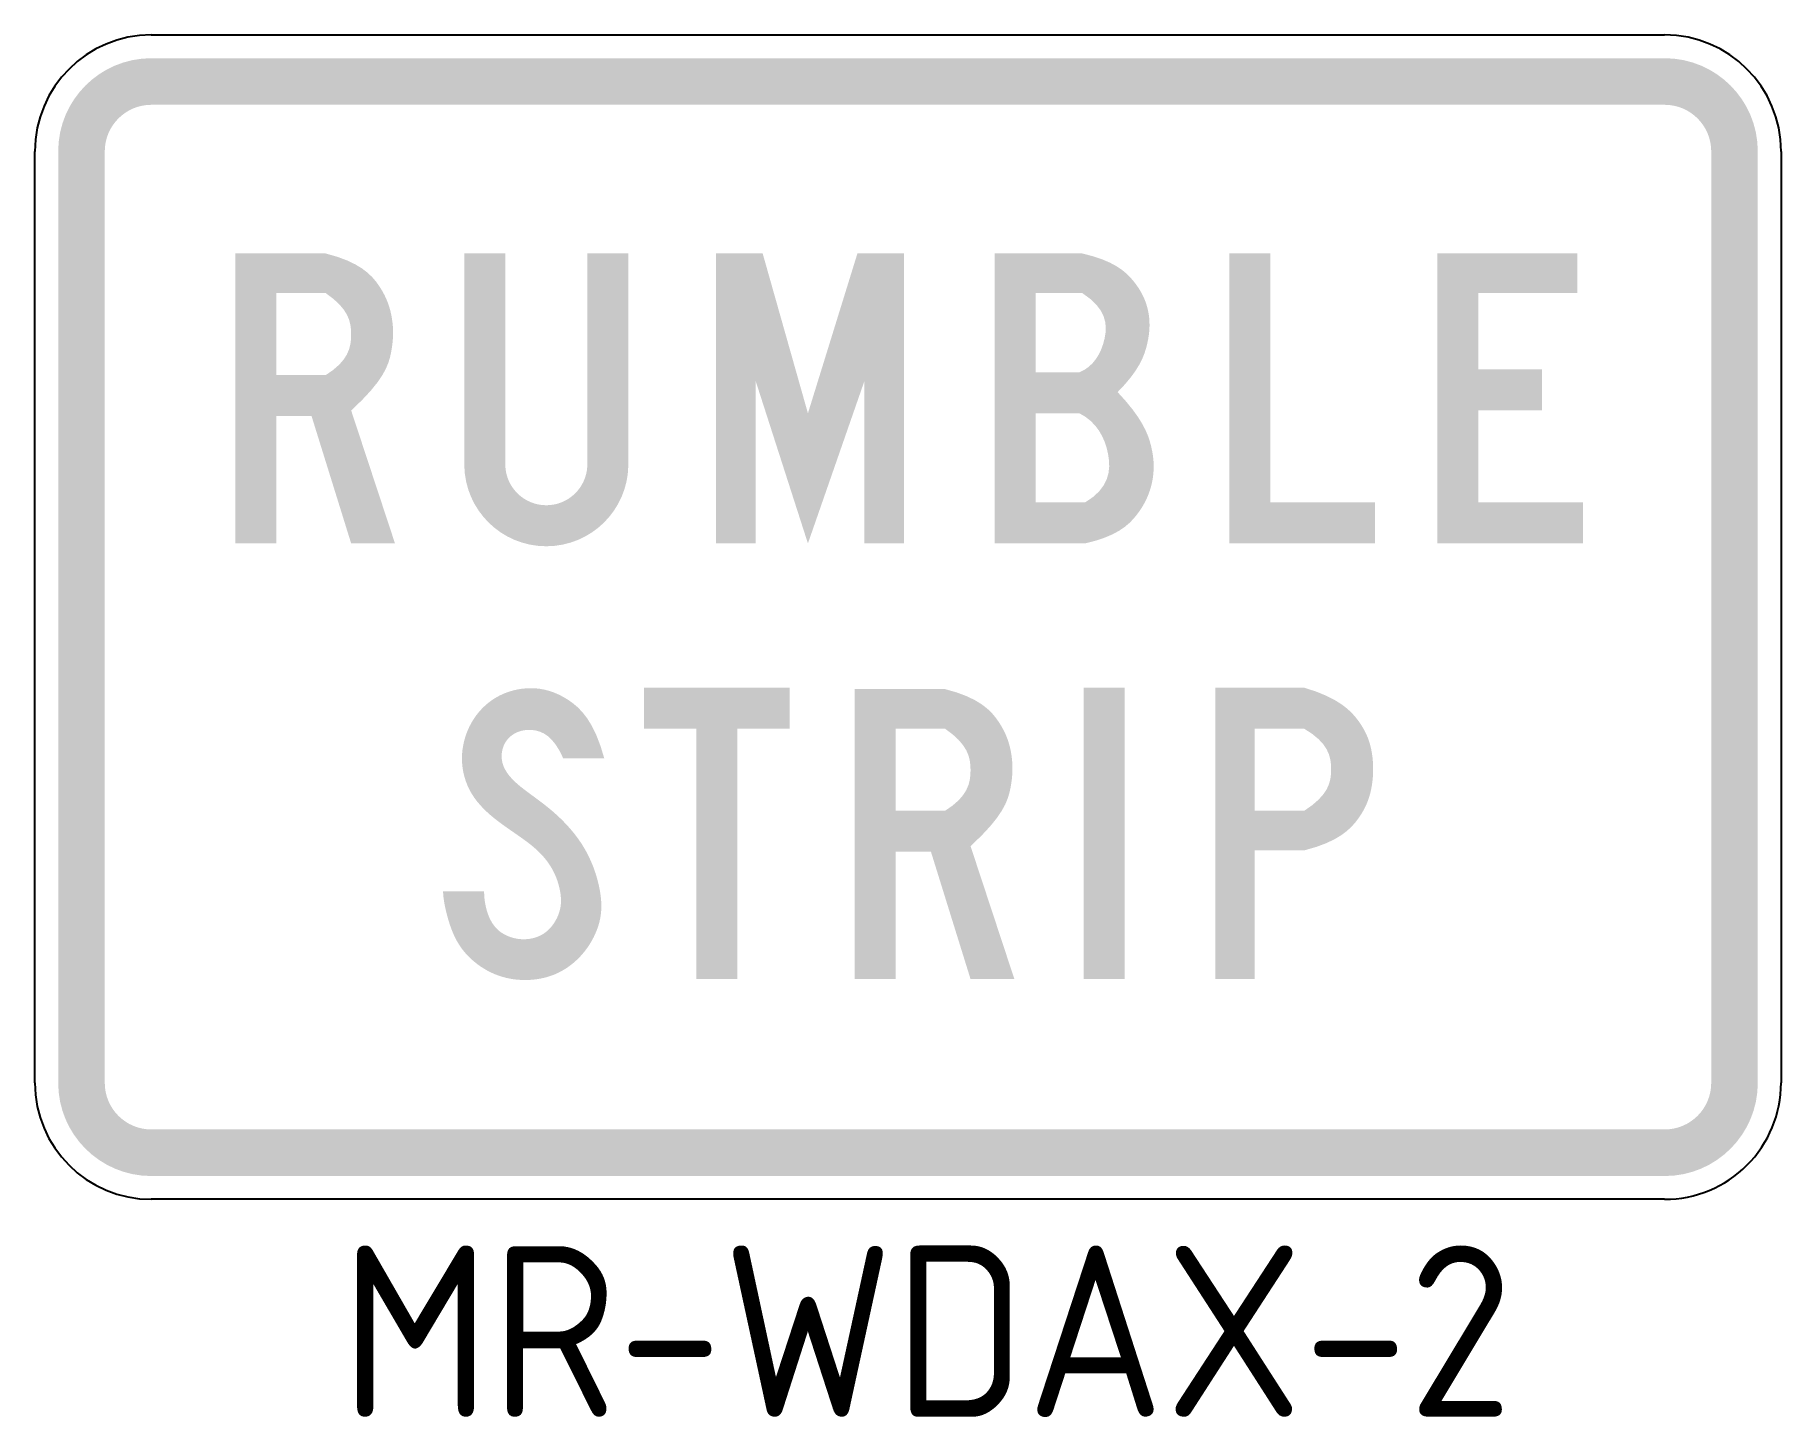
# Model space of a CAD drawing. Extents: x 0.6 to 26.1, y 0.3 to 20.5.
import ezdxf
from ezdxf.enums import TextEntityAlignment as Align

# ---------------------------------------------------------------- set-up
doc = ezdxf.new("R2010")
doc.units = 0
doc.layers.add('L25', color=1, linetype='CONTINUOUS')
doc.layers.add('T25', color=1, linetype='CONTINUOUS')
doc.styles.add('ISO', font='iso.shx')

msp = doc.modelspace()

# ---------------------------------------------------------------- hatches: boundary and pattern name
at = {"layer": 'L25'}
h = msp.add_hatch(color=256, dxfattribs=at)
edge = h.paths.add_edge_path(flags=16)
edge.add_line((1.590324941026068, 5.179324336070948), (1.590324941026068, 18.77932433607094))
edge.add_arc((2.270324941026075, 18.77932433607094), 0.68, 90, 180, ccw=False)
edge.add_line((2.270324941026075, 19.45932433607095), (24.37032494102607, 19.45932433607095))
edge.add_arc((24.37032494102607, 18.77932433607094), 0.68, 0, 90, ccw=False)
edge.add_line((25.05032494102608, 18.77932433607094), (25.05032494102608, 5.17932433607092))
edge.add_arc((24.37032494102607, 5.179324336070948), 0.68, -90, 0, ccw=False)
edge.add_line((24.37032494102607, 4.499324336070941), (2.270324941026075, 4.49932433607097))
edge.add_arc((2.270324941026075, 5.179324336070948), 0.68, 180, 270, ccw=False)
edge = h.paths.add_edge_path()
edge.add_line((0.9103249410260901, 5.179324336070948), (0.9103249410260901, 18.77932433607094))
edge.add_arc((2.270324941026075, 18.77932433607094), 1.36, 90, 180, ccw=False)
edge.add_line((2.270324941026075, 20.13932433607093), (24.37032494102607, 20.13932433607093))
edge.add_arc((24.37032494102607, 18.77932433607094), 1.36, 0, 90, ccw=False)
edge.add_line((25.73032494102608, 18.77932433607094), (25.73032494102608, 5.17932433607092))
edge.add_arc((24.37032494102607, 5.179324336070948), 1.36, -90, 0, ccw=False)
edge.add_line((24.37032494102607, 3.819324336070935), (2.270324941026075, 3.819324336070963))
edge.add_arc((2.270324941026075, 5.179324336070948), 1.36, 180, 270, ccw=False)
h = msp.add_hatch(color=256, dxfattribs=at)
h.paths.add_polyline_path([(22.57686161384356, 14.99641565113313), (21.64755984407873, 14.99641565113313), (21.64755984407873, 13.65409087258402), (23.17574497658086, 13.65409087258402), (23.17574497658086, 13.05520750984672), (21.04867648134143, 13.05520750984672), (21.04867648134143, 17.28869334988627), (23.09314037482397, 17.28869334988627), (23.09314037482397, 16.7104611375882), (21.64755984407873, 16.7104611375882), (21.64755984407873, 15.59529901387046), (22.57686161384356, 15.59529901387046)])
h.paths.add_polyline_path([(20.14002586201588, 13.65409087258402), (20.14002586201588, 13.05520750984672), (18.0129573667765, 13.05520750984672), (18.0129573667765, 17.28869334988627), (18.6118407295138, 17.28869334988627), (18.6118407295138, 13.65409087258402)])
h.paths.add_polyline_path([(13.26319276575651, 17.28869334988627), (13.26319276575651, 13.05520750984672), (12.68496055345844, 13.05520750984672), (12.68496055345844, 15.43008981035672), (11.85891453588974, 13.05520750984672), (11.0948219696387, 15.43008981035672), (11.0948219696387, 13.05520750984672), (10.5165897573406, 13.05520750984672), (10.5165897573406, 17.28869334988627), (11.19807772183478, 17.28869334988627), (11.85891453588974, 14.95511335025472), (12.58170480126233, 17.28869334988627)])
edge = h.paths.add_edge_path()
edge.add_arc((8.038451704634525, 14.21185308488532), 1.197947875917055, 180.9964232252269, 359.0035767747731)
edge.add_line((9.236218430109119, 14.19102078400368), (9.236218430109119, 17.28869334988627))
edge.add_line((9.236218430109119, 17.28869334988627), (8.637335067371822, 17.28869334988627))
edge.add_line((8.637335067371822, 17.28869334988627), (8.637335067371822, 14.19102078400368))
edge.add_arc((8.038451704634525, 14.21204070498646), 0.5992521332808606, 182.0101720105088, 357.98982798949123, ccw=False)
edge.add_line((7.439568341897228, 14.19102078400368), (7.439568341897228, 17.28869334988627))
edge.add_line((7.439568341897228, 17.28869334988627), (6.840684979159931, 17.28869334988627))
edge.add_line((6.840684979159903, 17.28869334988627), (6.840684979159903, 14.19102078400368))
h.paths.add_polyline_path([(5.188592944022531, 14.99641565113313), (5.348548607800524, 15.14969263067891), (5.475046987810288, 15.28558553631979), (5.57238368468029, 15.40607074768766), (5.644854299038997, 15.5131246444144), (5.696754431514904, 15.60872360613189), (5.73237968273645, 15.69484401247198), (5.756025653332131, 15.7734622430666), (5.771987943930412, 15.8465546775476), (5.783869750050656, 15.91584224511826), (5.792504646775626, 15.98202407326735), (5.798033804079125, 16.04554383905517), (5.800598391934756, 16.1068452195419), (5.80033958031629, 16.16637189178775), (5.797398539197445, 16.22456753285297), (5.79191643855188, 16.28187581979773), (5.78403444835331, 16.33874042968228), (5.773792902879961, 16.39556470528862), (5.760828793627979, 16.45259065228598), (5.744678276398105, 16.51001994206536), (5.724877506990964, 16.56805424601777), (5.700962641207269, 16.62689523553416), (5.672469834847675, 16.68674458200564), (5.638935243712922, 16.74780395682316), (5.599895023603608, 16.81027503137773), (5.554461820399354, 16.87417125042879), (5.500054240295242, 16.93875315220924), (5.433667379565293, 17.00309304832047), (5.352296334483412, 17.06626325036387), (5.252936201323621, 17.12733606994078), (5.13258207635991, 17.18538381865258), (4.988229055866242, 17.23947880810064), (4.816872236116637, 17.28869334988627), (3.495198608006717, 17.28869334988627), (3.495198608006717, 13.05520750984672), (4.094081970744014, 13.05520750984672), (4.094081970744014, 14.91381104937628), (4.610360731724455, 14.91381104937628), (5.188592944022531, 13.05520750984672), (5.82877860763827, 13.05520750984672)])
h.paths.add_polyline_path([(4.816872236116637, 16.7104611375882), (4.927710832614594, 16.62712043525414), (5.014348862191639, 16.54710731087172), (5.079690392878206, 16.4698772516852), (5.126639492704868, 16.3948857449389), (5.158100229702114, 16.32158827787705), (5.176976671900462, 16.24944033774395), (5.186172887330429, 16.17789741178387), (5.188592944022531, 16.10641498724107), (5.186172887330429, 16.03452921991629), (5.176976671900491, 15.96209893983576), (5.158100229702143, 15.88906364558221), (5.126639492704896, 15.81536283573837), (5.079690392878234, 15.74093600888688), (5.014348862191639, 15.66572266361044), (4.927710832614594, 15.58966229849176), (4.816872236116637, 15.51269441211358), (4.094081970744014, 15.51269441211358), (4.094081970744014, 16.7104611375882)], flags=16)
h.paths.add_polyline_path([(15.82393542021947, 15.55399671299202), (15.18374975660373, 15.55399671299202), (15.18374975660373, 16.7104611375882), (15.86523772109788, 16.7104611375882), (15.98191470436555, 16.62530539273507), (16.07070053425684, 16.54033115213386), (16.13468078305411, 16.45571992003647), (16.17694102303983, 16.37165320069477), (16.20056682649641, 16.28831249836071), (16.20864376570631, 16.20587931728622), (16.20425741295188, 16.12453516172314), (16.19049334051556, 16.04446153592343), (16.16987244078501, 15.96600128125178), (16.14265688656849, 15.89014258752411), (16.10854417077948, 15.8180349816692), (16.06723178633149, 15.75082799061582), (16.01841722613801, 15.68967114129265), (15.96179798311252, 15.63571396062844), (15.8970715501685, 15.59010597555198)], flags=16)
h.paths.add_polyline_path([(15.86523772109788, 17.28869334988627), (16.02297499957479, 17.24767002776539), (16.15717722672105, 17.20251244212886), (16.27044596348068, 17.1539264428452), (16.36538277079768, 17.10261787978291), (16.44458920961608, 17.04929260281057), (16.51066684087982, 16.99465646179664), (16.56621722553299, 16.9394153066097), (16.61384192451953, 16.88427498711826), (16.65575932314056, 16.82979346083746), (16.69265510412544, 16.77593711586877), (16.72483177456078, 16.72252444796032), (16.75259184153302, 16.66937395286016), (16.7762378121287, 16.61630412631641), (16.79607219343436, 16.56313346407717), (16.81239749253643, 16.5096804618905), (16.82551621652149, 16.45576361550451), (16.83566028748919, 16.40118125352819), (16.84277928759178, 16.34565103601415), (16.84675221399465, 16.28887045587584), (16.84745806386317, 16.23053700602679), (16.84477583436276, 16.17034817938045), (16.83858452265883, 16.10800146885035), (16.82876312591674, 16.04319436734994), (16.81519064130188, 15.9756243677927), (16.79740322461498, 15.90492173929516), (16.77356566619784, 15.83044785578576), (16.74149991502759, 15.75149686739599), (16.69902792008131, 15.6673629242573), (16.64397163033613, 15.5773401765012), (16.57415299476918, 15.48072277425911), (16.48739396235754, 15.37680486766254), (16.38151648207833, 15.26488060684298), (16.50148070901943, 15.13203966158602), (16.59972492714897, 15.01142000262413), (16.67872969457636, 14.9016905987767), (16.74097556941098, 14.80152041886305), (16.78894310976222, 14.70957843170248), (16.8251128737395, 14.62453360611443), (16.85196541945223, 14.54505491091817), (16.87198130500974, 14.46981131493311), (16.88725119049889, 14.39763984647104), (16.89830614391599, 14.32804977181388), (16.9052873352347, 14.26071841673604), (16.90833593442878, 14.19532310701183), (16.9075931114719, 14.13154116841571), (16.90320003633778, 14.06904992672204), (16.89529787900011, 14.00752670770521), (16.88402780943261, 13.94664883713961), (16.8694704961917, 13.88614405864735), (16.85146460216453, 13.82594178724162), (16.82978828882102, 13.76602185578329), (16.80421971763107, 13.7063640971333), (16.77453705006454, 13.64694834415249), (16.74051844759134, 13.58775442970179), (16.70194207168137, 13.5287621866421), (16.65858608380449, 13.46995144783432), (16.60982530264863, 13.41140288183487), (16.55342117577354, 13.35360049998212), (16.48673180795703, 13.29712914931005), (16.40711530397695, 13.24257367685254), (16.31192976861104, 13.19051892964353), (16.1985333066371, 13.14154975471695), (16.06428402283294, 13.0962509991067), (15.90654002197633, 13.05520750984672), (14.58486639386641, 13.05520750984672), (14.58486639386641, 17.28869334988627)])
h.paths.add_polyline_path([(15.82393542021947, 14.95511335025472), (15.18374975660373, 14.95511335025472), (15.18374975660373, 13.65409087258402), (15.90654002197633, 13.65409087258402), (16.02366068230421, 13.73382165701904), (16.11361620626332, 13.81760603641328), (16.17925016046686, 13.90465749234187), (16.22340611152808, 13.99418950637988), (16.24892762606015, 14.08541556010232), (16.25865827067628, 14.17754913508432), (16.25544161198971, 14.26980371290094), (16.24212121661361, 14.36139277512723), (16.22097597126643, 14.45148946906002), (16.19202604308725, 14.53910560488345), (16.1547269193203, 14.62321265850332), (16.10853408720993, 14.70278210582552), (16.05290303400039, 14.77678542275589), (15.98728924693594, 14.84419408520031), (15.91114821326087, 14.90397956906463)], flags=16)
h = msp.add_hatch(color=256, dxfattribs=at)
h.paths.add_polyline_path([(15.88588887153711, 10.94879016504655), (16.4847722342744, 10.94879016504655), (16.4847722342744, 6.694653174567776), (15.88588887153711, 6.694653174567776)])
h.paths.add_polyline_path([(9.463381084940522, 10.94879016504655), (11.59044958017989, 10.94879016504655), (11.59044958017989, 10.34990680230925), (10.82635701392886, 10.34990680230925), (10.82635701392886, 6.694653174567776), (10.22747365119156, 6.694653174567776), (10.22747365119156, 10.34990680230925), (9.463381084940522, 10.34990680230925)])
h.paths.add_polyline_path([(19.10746834005499, 8.573907864536551), (18.38467807468243, 8.573907864536551), (18.38467807468243, 6.694653174567776), (17.80644586238429, 6.694653174567776), (17.80644586238429, 10.94879016504655), (19.10746834005499, 10.94879016504655), (19.27927892043442, 10.89276585262454), (19.42487221998277, 10.8335954665028), (19.5470716381742, 10.77200502368896), (19.64870057448286, 10.70872054119064), (19.73258242838273, 10.6444680360155), (19.80154059934807, 10.57997352517117), (19.85839848685293, 10.51596302566523), (19.90597949037141, 10.45316255450535), (19.94672383373472, 10.39212334682691), (19.98153903820241, 10.33269751027657), (20.01094944939109, 10.27456237062867), (20.03547941291737, 10.2173952536576), (20.05565327439786, 10.16087348513778), (20.07199537944922, 10.10467439084354), (20.08503007368802, 10.04847529654933), (20.09528170273092, 9.991953528029484), (20.10318722125845, 9.934860357235124), (20.10883402020664, 9.877242840824152), (20.1122220995756, 9.81922198163113), (20.11335145936522, 9.760918782490734), (20.1122220995756, 9.702454246237522), (20.10883402020664, 9.643949375706114), (20.10318722125845, 9.5855251737311), (20.09528170273092, 9.527302643147095), (20.08503007368802, 9.469342285371397), (20.07199537944916, 9.411462596152091), (20.05565327439786, 9.35342156982), (20.03547941291737, 9.294977200705887), (20.01094944939109, 9.235887483140573), (19.98153903820241, 9.175910411454794), (19.94672383373472, 9.11480397997937), (19.90597949037141, 9.052326183045096), (19.85839848685293, 8.988429963994065), (19.80154059934807, 8.923848062213608), (19.73258242838278, 8.859508166102358), (19.64870057448286, 8.796337964058978), (19.5470716381742, 8.735265144482042), (19.42487221998277, 8.677217395770242), (19.27927892043442, 8.62312240632221)])
h.paths.add_polyline_path([(19.10746834005499, 9.152140076834655), (18.38467807468243, 9.152140076834655), (18.38467807468243, 10.34990680230925), (19.10746834005499, 10.34990680230925), (19.22512342956907, 10.27293891593106), (19.31688391247769, 10.19687855081239), (19.38589586248065, 10.12166520553598), (19.43530535327761, 10.04723837868445), (19.4682584585683, 9.973537568840612), (19.48790125205244, 9.900502274587069), (19.49737980742987, 9.82807199450653), (19.49984019840014, 9.756186227181757), (19.49737980742987, 9.684703802638978), (19.48790125205244, 9.613160876678876), (19.4682584585683, 9.54101293654577), (19.43530535327761, 9.467715469483949), (19.38589586248065, 9.39272396273762), (19.31688391247769, 9.3154939035511), (19.22512342956907, 9.235480779168682)], flags=16)
h.paths.add_polyline_path([(13.86207612849381, 10.92813901460732), (12.54040250038392, 10.92813901460732), (12.54040250038392, 6.694653174567776), (13.13928586312122, 6.694653174567776), (13.13928586312122, 8.55325671409733), (13.65556462410166, 8.55325671409733), (14.23379683639973, 6.694653174567776), (14.87398250001547, 6.694653174567776), (14.23379683639973, 8.635861315854214), (14.3937525001777, 8.789138295399965), (14.52025088018746, 8.925031201040866), (14.61758757705746, 9.045516412408716), (14.69005819141617, 9.152570309135456), (14.74195832389208, 9.24816927085294), (14.77758357511362, 9.334289677193055), (14.8012295457093, 9.412907907787684), (14.81719183630761, 9.486000342268653), (14.82907364242783, 9.555287909839308), (14.83770853915283, 9.621469737988434), (14.8432376964563, 9.684989503776222), (14.84580228431196, 9.746290884262947), (14.84554347269349, 9.805817556508828), (14.84260243157462, 9.864013197574025), (14.83712033092905, 9.921321484518785), (14.82923834073048, 9.978186094403327), (14.81899679525714, 10.03501037000967), (14.80603268600518, 10.09203631700706), (14.78988216877528, 10.14946560678641), (14.77008139936817, 10.20749991073882), (14.74616653358447, 10.26634090025524), (14.71767372722488, 10.3261902467267), (14.6841391360901, 10.38724962154421), (14.64509891598081, 10.44972069609878), (14.59966571277656, 10.51361691514984), (14.54525813267247, 10.5781988169303), (14.47887127194247, 10.64253871304152), (14.39750022686061, 10.70570891508493), (14.29814009370082, 10.76678173466183), (14.17778596873711, 10.82482948337366), (14.03343294824344, 10.87892447282169)])
h.paths.add_polyline_path([(13.86207612849381, 9.152140076834655), (13.13928586312122, 9.152140076834655), (13.13928586312122, 10.34990680230925), (13.86207612849381, 10.34990680230925), (13.9729147249918, 10.26656609997519), (14.05955275456884, 10.18655297559278), (14.12489428525544, 10.10932291640628), (14.17184338508207, 10.03433140965996), (14.20330412207932, 9.961033942598107), (14.22218056427769, 9.888886002465), (14.23137677970766, 9.817343076504898), (14.23379683639973, 9.745860651962147), (14.23137677970763, 9.673974884637346), (14.22218056427766, 9.601544604556835), (14.20330412207932, 9.528509310303292), (14.17184338508207, 9.454808500459421), (14.12489428525544, 9.380381673607928), (14.05955275456884, 9.30516832833149), (13.9729147249918, 9.22910796321284)], flags=16)
h.paths.add_polyline_path([(6.530917722571644, 7.975024501799254), (6.533267194276903, 7.923568046383565), (6.540033269445217, 7.863459888293647), (6.550792438155497, 7.796696574300455), (6.565121190486593, 7.725274651174971), (6.582596016517471, 7.651190665688205), (6.602793406326896, 7.576441164611083), (6.625289849993834, 7.503022694714645), (6.649661837597165, 7.432931802769815), (6.675573250151842, 7.367754970385874), (6.703037532417284, 7.307438418525237), (6.73215552008898, 7.251518302988558), (6.763028048862452, 7.199530779576548), (6.79575595443319, 7.151012004089893), (6.830440072496714, 7.105498132329245), (6.867181238748515, 7.06252532009529), (6.906080288884112, 7.02162972318871), (6.947194363130933, 6.982451694295577), (6.990405819844256, 6.945048373643289), (7.035553321911237, 6.909581098344688), (7.082475532219092, 6.876211205512561), (7.131011113655006, 6.845100032259722), (7.180998729106193, 6.816408915699014), (7.23227704145981, 6.790299192943166), (7.284684713603099, 6.76693220110505), (7.338067130802898, 6.746435665398934), (7.392296567844937, 6.728802863445139), (7.447252021894627, 6.71399346096544), (7.502812490117321, 6.701967123681669), (7.558856969678459, 6.692683517315601), (7.615264457743365, 6.686102307589039), (7.671913951477507, 6.682183160223786), (7.728684448046266, 6.680885740941648), (7.785448222235317, 6.682183160223786), (7.842050659311553, 6.686102307589039), (7.898330422162189, 6.692683517315601), (7.954126173674382, 6.701967123681669), (8.009276576735374, 6.71399346096544), (8.063620294232322, 6.728802863445139), (8.116995989052441, 6.746435665398934), (8.169242324082916, 6.76693220110505), (8.220211406970321, 6.790305915322875), (8.269809124398876, 6.8164626947366), (8.317954807812185, 6.845281536511635), (8.36456778865383, 6.87664143781339), (8.409567398367415, 6.910421395807219), (8.45287296839652, 6.946500407658561), (8.49440383018478, 6.98475747053277), (8.534079315175745, 7.025071581595256), (8.571818754813023, 7.067321738011429), (8.607541480540249, 7.111386936946673), (8.641166823800972, 7.157146175566396), (8.67261411603883, 7.204478451035953), (8.70180268869737, 7.253262760520784), (8.728651873220258, 7.303378101186269), (8.753081001051015, 7.354703470197819), (8.775009403633277, 7.407117864720789), (8.794322800512134, 7.460601117616108), (8.810772463638699, 7.515536404526671), (8.824076053065511, 7.572407736790922), (8.833951228845194, 7.631699125747275), (8.840115651030374, 7.693894582734117), (8.842286979673531, 7.75947811908992), (8.840182874827349, 7.828933746153069), (8.833520996544394, 7.902745475262009), (8.82206606153514, 7.981155312085889), (8.80577101314168, 8.063437239617144), (8.784635851364044, 8.148623235178917), (8.758660576202232, 8.235745276094377), (8.727845187656214, 8.323835339686667), (8.692189685725992, 8.411925403278957), (8.651694070411594, 8.499047444194389), (8.606358341713019, 8.584233439756161), (8.556276612946021, 8.666663259640814), (8.501919450689684, 8.746108342938584), (8.443851534838757, 8.822488021092994), (8.382637545288162, 8.895721625547708), (8.318842161932622, 8.965728487746276), (8.25303006466703, 9.032427939132305), (8.185765933386165, 9.09573931114943), (8.117614447984863, 9.155581935241173), (8.04916045549703, 9.21195581140762), (7.981069471513052, 9.265183613874314), (7.914027178762296, 9.315668685423304), (7.848719259974217, 9.363814368836614), (7.785831397878212, 9.410024006896265), (7.726049275203764, 9.454700942384221), (7.67005857468024, 9.498248518082534), (7.618544979037097, 9.541070076773224), (7.572079890548878, 9.583521904580408), (7.530777589670436, 9.625772060996582), (7.494638076401799, 9.667941548856362), (7.463661350742967, 9.710151370994339), (7.437847412693941, 9.752522530245102), (7.41719626225472, 9.795176029443297), (7.401707899425332, 9.838232871423486), (7.391382324205722, 9.881814059020314), (7.38619936945679, 9.925933036993172), (7.386058199483102, 9.970173017800619), (7.390837811449984, 10.01400965582604), (7.400417202522874, 10.05691860545286), (7.414675369867155, 10.09837552106438), (7.433491310648179, 10.13785605704405), (7.456744022031387, 10.17483586777522), (7.484312501182188, 10.20879060764128), (7.516048855747158, 10.23923962649363), (7.551697635297671, 10.26587705605593), (7.590976499886324, 10.28844072351987), (7.633603109565684, 10.30666845607715), (7.679295124388403, 10.32029808091943), (7.727770204407022, 10.32906742523843), (7.778746009674137, 10.3327143162258), (7.831940200242343, 10.33097658107332), (7.887036824265749, 10.32324920560785), (7.943585482304371, 10.30755581019758), (8.001102163019851, 10.2815771738459), (8.059102855073746, 10.24299407555623), (8.117103547127641, 10.18948729433194), (8.174620227843121, 10.11873760917649), (8.231168885881743, 10.02842579909327), (8.286265509905121, 9.916232643085692), (8.885148872642446, 9.916232643085692), (8.828637187692152, 10.10212997012701), (8.767991239226205, 10.25920845539326), (8.703916877113102, 10.39059400544511), (8.637119951221422, 10.49941252684317), (8.568306311419633, 10.58878992614805), (8.498181807576316, 10.6618521099204), (8.427452289559966, 10.72172498472082), (8.356823607239136, 10.77153445710994), (8.286867162888313, 10.81393586706938), (8.217616568406015, 10.84970228826461), (8.14897098809675, 10.87913622778223), (8.080829586264997, 10.90254019270873), (8.013091527215266, 10.92021669013056), (7.945655975252066, 10.93246822713431), (7.878422094679848, 10.93959731080645), (7.811289049803122, 10.94190644823348), (7.744226589913268, 10.93966117341358), (7.677486804249043, 10.93297912799153), (7.611392367036018, 10.92194098052369), (7.546265952499851, 10.9066273995665), (7.482430234866115, 10.88711905367632), (7.420207888360437, 10.86349661140957), (7.359921587208476, 10.8358407413227), (7.301894005635774, 10.80423211197203), (7.246414205969472, 10.76877155905314), (7.193636802942677, 10.72964058681788), (7.143682799390007, 10.6870408666573), (7.09667319814605, 10.64117406996237), (7.052729002045396, 10.59224186812415), (7.011971213922692, 10.5404459325336), (6.974520836612498, 10.48598793458171), (6.94049887294949, 10.42906954565959), (6.910026325768172, 10.36990588191753), (6.883224197903189, 10.30876583854362), (6.860213492189189, 10.24593175548523), (6.841115211460732, 10.18168597268979), (6.826050358552436, 10.11631083010471), (6.81513993629892, 10.05008866767739), (6.808504947534743, 9.983301825355255), (6.806266395094553, 9.916232643085692), (6.808518392294161, 9.84916346081613), (6.81524749437412, 9.78237661849397), (6.826413367056261, 9.716154456066675), (6.841975676062361, 9.650779313481593), (6.861894087114251, 9.586533530686154), (6.886128265933706, 9.523699447627763), (6.914637878242559, 9.462559404253824), (6.947382589762555, 9.403395740511797), (6.984281731937301, 9.346416850172346), (7.02509329909762, 9.291535342299369), (7.069534951296077, 9.23858987978005), (7.117324348585271, 9.187419125501634), (7.168179151017796, 9.137861742351276), (7.22181701864622, 9.089756393216163), (7.27795561152314, 9.042941740983508), (7.336312589701123, 8.997256448540526), (7.396538389435818, 8.952539178774344), (7.458014551794747, 8.908628594572207), (7.520055394048512, 8.865363358821298), (7.581975233467659, 8.822582134408805), (7.643088387322791, 8.780123584221911), (7.702709172884425, 8.737826371147833), (7.760151907423221, 8.695529158073782), (7.814730908209668, 8.653070607886889), (7.865888217728696, 8.610289383474395), (7.913576779322398, 8.567024147723487), (7.957877261547139, 8.523113563521349), (7.99887033295937, 8.478396293755168), (8.036636662115455, 8.432711001312157), (8.071256917571816, 8.385896349079502), (8.102811767884873, 8.337790999944417), (8.131381881610992, 8.28823361679406), (8.157027760167523, 8.237177142970523), (8.179729236415312, 8.185031643635568), (8.199445976076191, 8.132321464405777), (8.216137644871964, 8.07957095089779), (8.229763908524404, 8.027304448728216), (8.240284432755317, 7.976046303513698), (8.247658883286505, 7.926320860870817), (8.251846925839772, 7.878652466416241), (8.252848560415117, 7.833444462931965), (8.250825124125328, 7.790616181861566), (8.245978288361414, 7.749965951814062), (8.238509724514444, 7.711292101398413), (8.228621103975343, 7.674392959223667), (8.216514098135178, 7.639066853898754), (8.202390378384905, 7.605112114032721), (8.186451616115562, 7.572327068234529), (8.168865870819673, 7.540570546530461), (8.149666754395724, 7.509943384616037), (8.128854266843689, 7.480606919604099), (8.106428408163595, 7.452722488607378), (8.08238917835547, 7.426451428738744), (8.056736577419258, 7.401955077110983), (8.029470605354959, 7.379394770836882), (8.00059126216263, 7.358931847029282), (7.970132159740729, 7.340700753282135), (7.938261357581752, 7.324728379114305), (7.905180527076737, 7.311014724525762), (7.871091339616697, 7.299559789516536), (7.836195466592613, 7.290363574086541), (7.800694579395525, 7.283426078235891), (7.764790349416387, 7.278747301964501), (7.728684448046266, 7.276327245272398), (7.692565101916728, 7.276159185779903), (7.656566758621807, 7.278209511588472), (7.620810420996094, 7.282437888419935), (7.585417091874206, 7.288803981996097), (7.550507774090704, 7.297267458038732), (7.516203470480264, 7.307787982269645), (7.482625183877417, 7.320325220410638), (7.449893917116839, 7.334838838183515), (7.418123950653353, 7.351345641537534), (7.387402675423147, 7.370090997331715), (7.357810759982584, 7.391377412652616), (7.329428872888059, 7.415507394586712), (7.302337682695992, 7.442783450220531), (7.276617857962776, 7.473508086640607), (7.252350067244805, 7.50798381093341), (7.2296149790985, 7.546513130185502), (7.208526873978769, 7.589277548648738), (7.18933447993453, 7.635974559236644), (7.172320136913129, 7.686180652028071), (7.157766184862055, 7.739472317101928), (7.145954963728684, 7.795426044537095), (7.137168813460448, 7.853618324412452), (7.131690074004723, 7.913625646806878), (7.129801085308969, 7.975024501799254)])

# ---------------------------------------------------------------- linework, layer by layer
for p, q in [((2.270324941026075, 20.47932433607093), (24.37032494102607, 20.47932433607093)), ((0.5703249410260867, 5.179324336070948), (0.5703249410260867, 18.77932433607094)), ((26.07032494102612, 18.77932433607094), (26.07032494102606, 5.179324336070948)), ((24.37032494102607, 3.479324336070931), (2.270324941026075, 3.47932433607096))]:
    msp.add_line(p, q, dxfattribs=at)
for centre, radius, start, end in [((2.270324941026075, 18.77932433607094), 1.699999999999989, 90, 180), ((24.37032494102607, 18.77932433607091), 1.700000000000017, 9.579082334760453e-13, 90), ((2.270324941026075, 5.179324336070948), 1.699999999999989, 180, 270), ((24.37032494102607, 5.17932433607092), 1.699999999999989, 270, 9.579082334760772e-13)]:
    msp.add_arc(centre, radius, start, end, dxfattribs=at)

# ---------------------------------------------------------------- texts
at = {"layer": 'T25', "style": 'ISO'}
msp.add_text('MR-WDAX-2', height=2.5, dxfattribs=at).set_placement((13.59541400545199, 0.3051730547914673), align=Align.CENTER)

doc.saveas('drawing.dxf')
